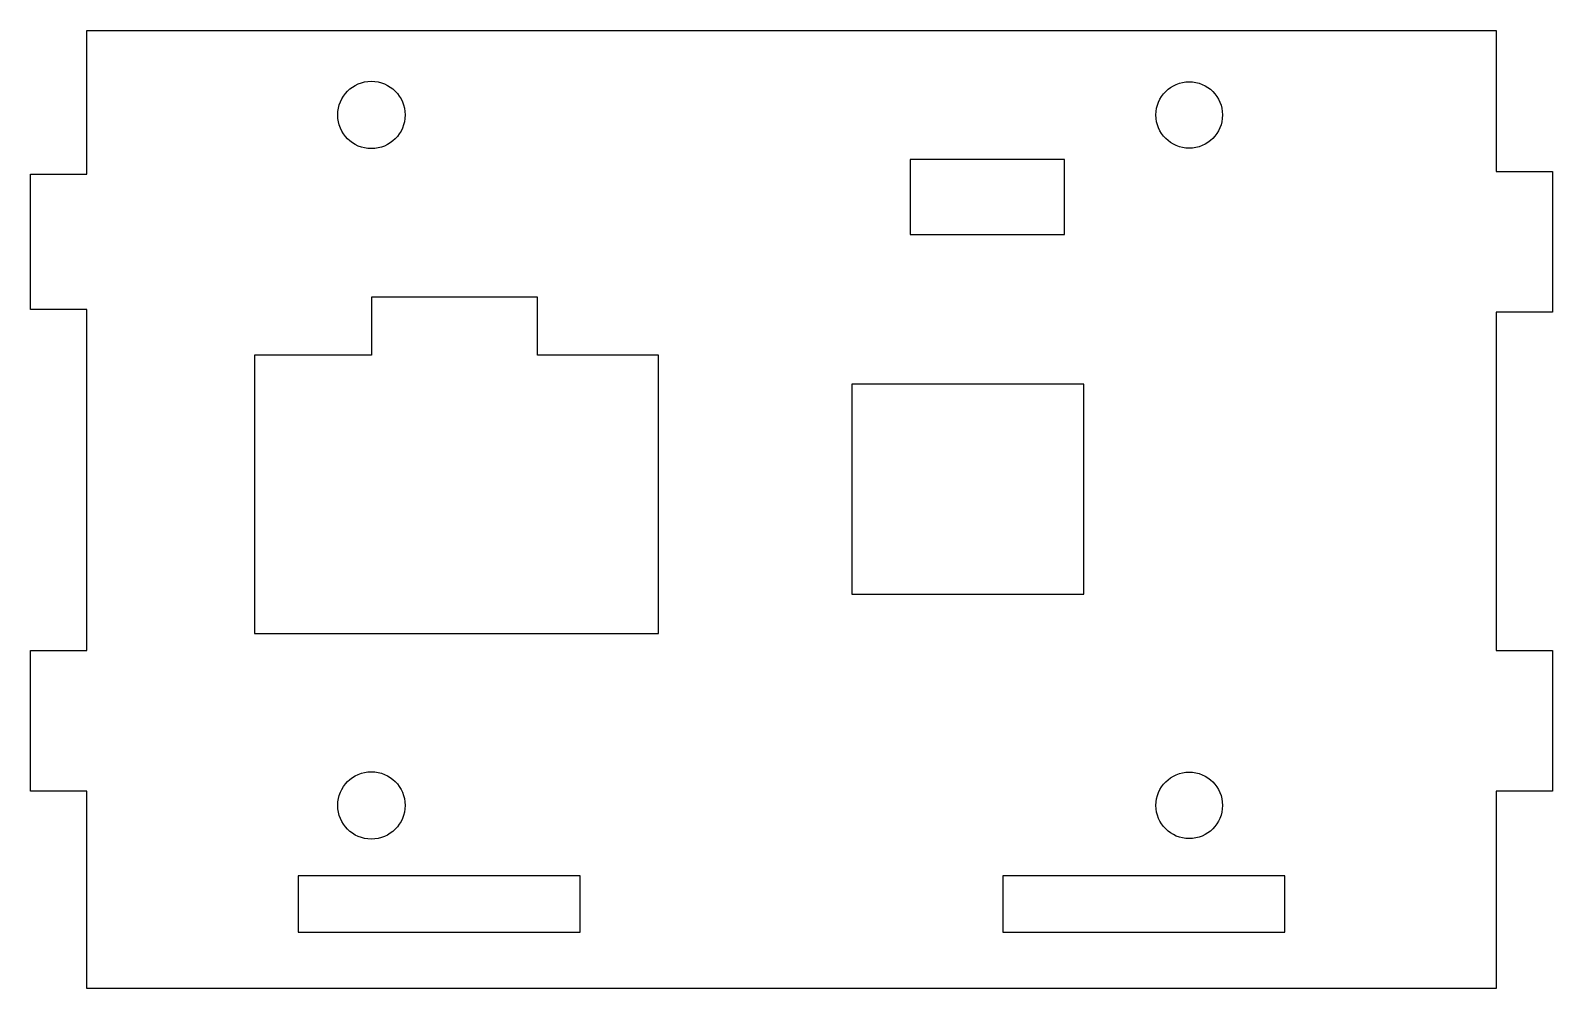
# Model space of a CAD drawing. Header units: millimetres. Extents: x -49 to 59, y -4 to 64.
import ezdxf

# ---------------------------------------------------------------- set-up
doc = ezdxf.new("R2010")
doc.units = ezdxf.units.MM
doc.layers.get('0').update_dxf_attribs({"linetype": 'CONTINUOUS'})

msp = doc.modelspace()

# ---------------------------------------------------------------- linework, layer by layer
for points in [[(-45.22, 53.8), (-45.22, 64), (54.78, 64), (54.78, 54), (58.78, 54), (58.78, 44), (54.78, 44), (54.78, 20), (58.78, 20), (58.78, 10), (54.78, 10), (54.78, -4), (-45.22, -4), (-45.22, 10), (-49.22, 10), (-49.22, 20), (-45.22, 20), (-45.22, 44.2), (-49.22, 44.2), (-49.22, 53.8)], [(13.21, 54.85), (13.21, 49.51), (24.14, 49.51), (24.14, 54.85)], [(-25.03, 40.96), (-33.32, 40.96), (-33.32, 21.2), (-4.65, 21.2), (-4.65, 40.96), (-13.25, 40.96), (-13.25, 45.06), (-25.03, 45.06)], [(25.53, 38.9), (9.06, 38.9), (9.06, 24), (25.53, 24)], [(-30.22, 4), (-30.22, 0), (-10.22, 0), (-10.22, 4)], [(19.78, 4), (19.78, 0), (39.78, 0), (39.78, 4)]]:
    msp.add_lwpolyline(points, close=True)
for centre, radius in [((-25.03, 58), 2.39), ((33, 58), 2.36), ((-25.03, 9), 2.39), ((33, 9), 2.36)]:
    msp.add_circle(centre, radius)

doc.saveas('drawing.dxf')
